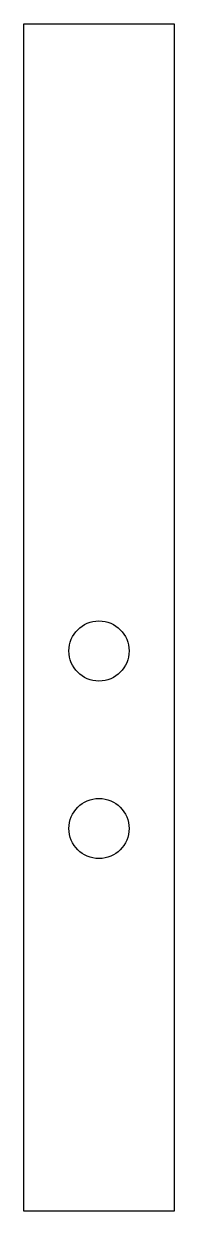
# Model space of a CAD drawing. Header units: millimetres. Extents: x -77 to -72, y -8.1 to 31.4.
import ezdxf

# ---------------------------------------------------------------- set-up
doc = ezdxf.new("R2010")
doc.units = ezdxf.units.MM

msp = doc.modelspace()

# ---------------------------------------------------------------- linework, layer by layer
msp.add_lwpolyline([(-77, 31.384), (-72, 31.384), (-72, -8.076), (-77, -8.076)], close=True)
for centre in [(-74.5, 10.542), (-74.5, 4.642)]:
    msp.add_circle(centre, 1)

doc.saveas('drawing.dxf')
